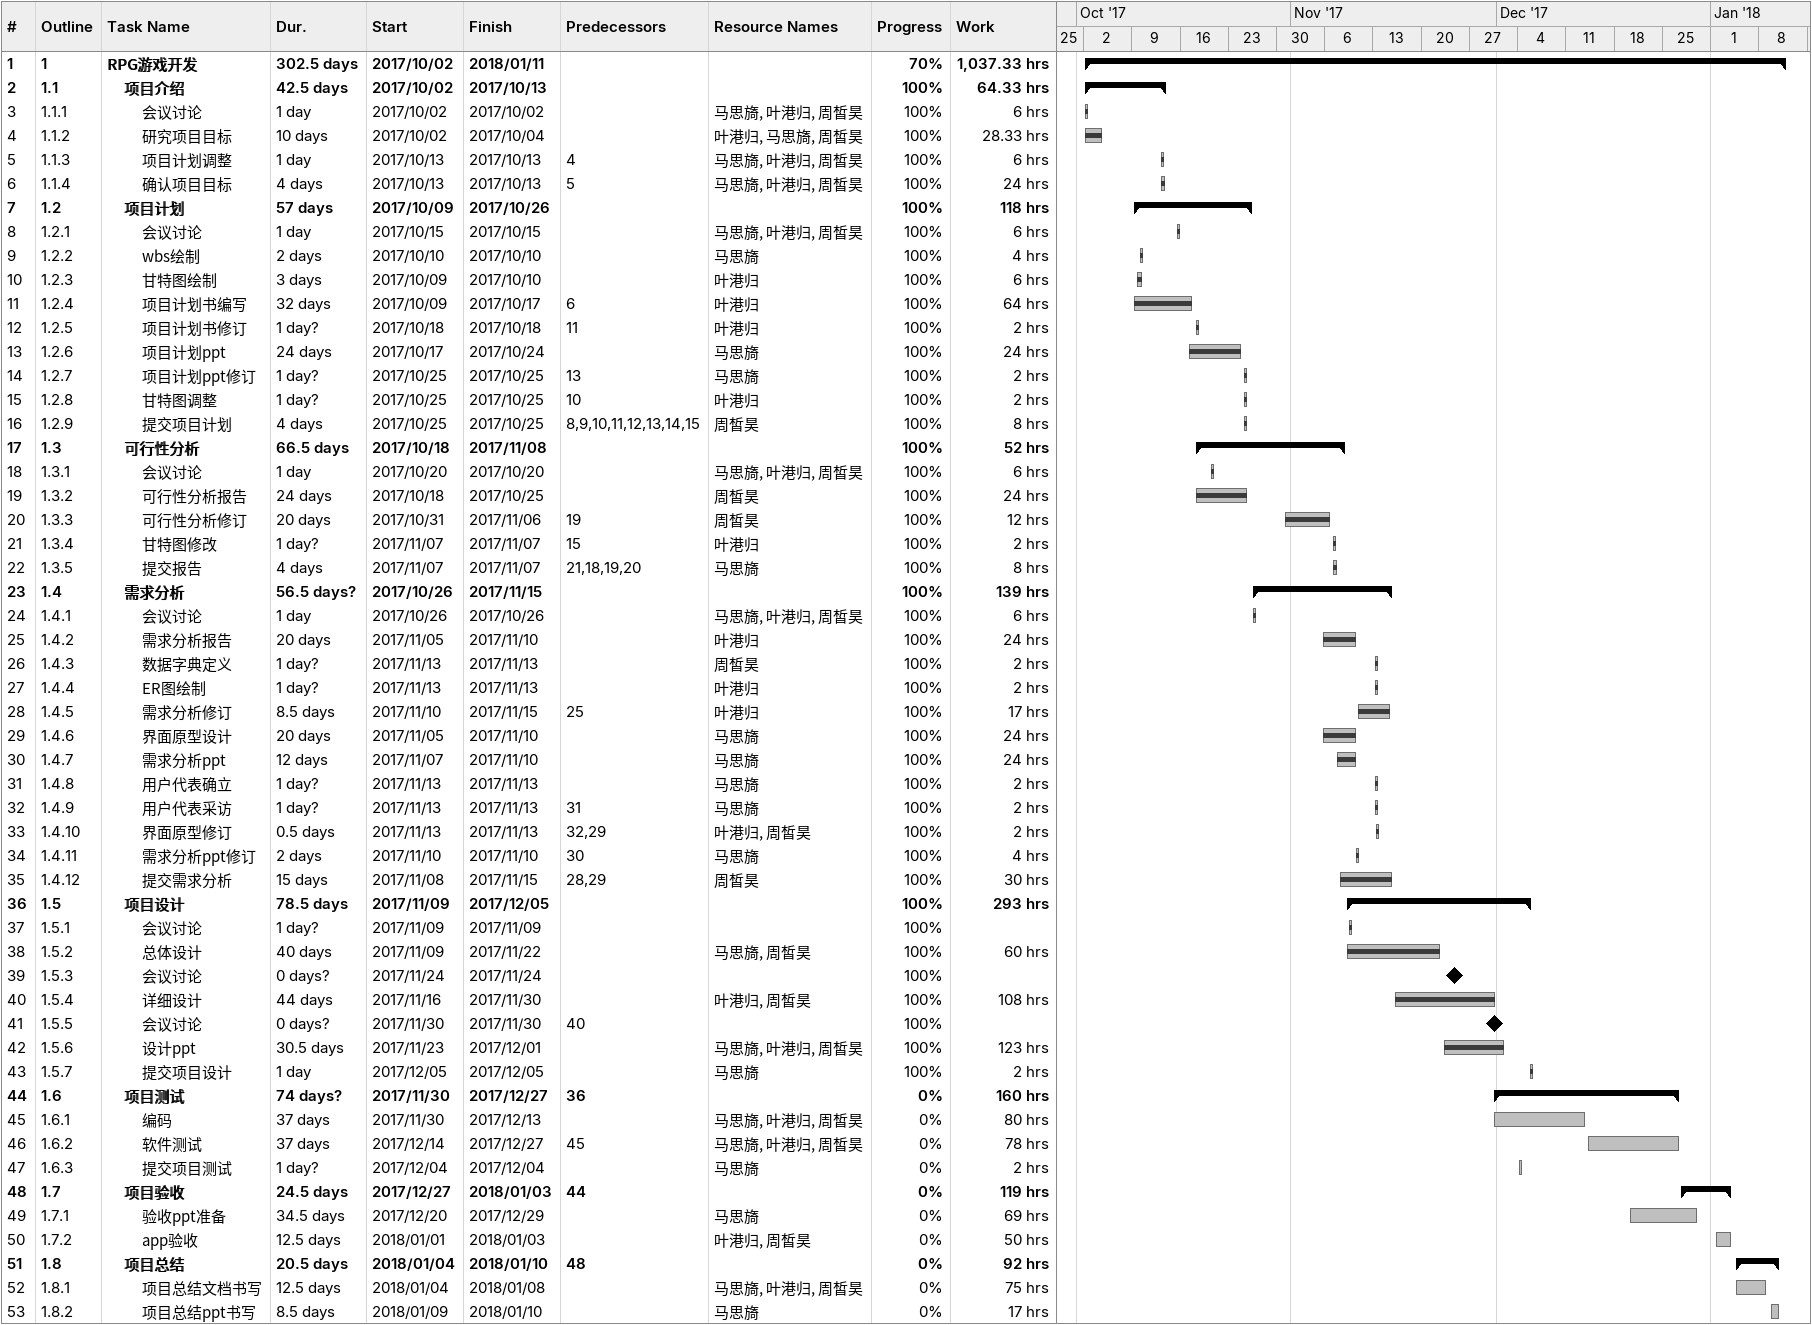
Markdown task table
| ID | WBS | Task | Duration | Start | Finish | Predecessors | Resources | % complete | Work (h) |
|---|---|---|---|---|---|---|---|---|---|
| 1 | 1 | **RPG游戏开发** | 302.5d | 2017-10-02 | 2018-01-11 |  |  | 70 | 1037.33 |
| 2 | 1.1 | **项目介绍** | 42.5d | 2017-10-02 | 2017-10-13 |  |  | 100 | 64.33 |
| 3 | 1.1.1 | 会议讨论 | 1d | 2017-10-02 | 2017-10-02 |  | 马思旖, 叶港归, 周皙昊 | 100 | 6 |
| 4 | 1.1.2 | 研究项目目标 | 10d | 2017-10-02 | 2017-10-04 |  | 叶港归, 马思旖, 周皙昊 | 100 | 28.33 |
| 5 | 1.1.3 | 项目计划调整 | 1d | 2017-10-13 | 2017-10-13 | 4 | 马思旖, 叶港归, 周皙昊 | 100 | 6 |
| 6 | 1.1.4 | 确认项目目标 | 4d | 2017-10-13 | 2017-10-13 | 5 | 马思旖, 叶港归, 周皙昊 | 100 | 24 |
| 7 | 1.2 | **项目计划** | 57d | 2017-10-09 | 2017-10-26 |  |  | 100 | 118 |
| 8 | 1.2.1 | 会议讨论 | 1d | 2017-10-15 | 2017-10-15 |  | 马思旖, 叶港归, 周皙昊 | 100 | 6 |
| 9 | 1.2.2 | wbs绘制 | 2d | 2017-10-10 | 2017-10-10 |  | 马思旖 | 100 | 4 |
| 10 | 1.2.3 | 甘特图绘制 | 3d | 2017-10-09 | 2017-10-10 |  | 叶港归 | 100 | 6 |
| 11 | 1.2.4 | 项目计划书编写 | 32d | 2017-10-09 | 2017-10-17 | 6 | 叶港归 | 100 | 64 |
| 12 | 1.2.5 | 项目计划书修订 | 1d? | 2017-10-18 | 2017-10-18 | 11 | 叶港归 | 100 | 2 |
| 13 | 1.2.6 | 项目计划ppt | 24d | 2017-10-17 | 2017-10-24 |  | 马思旖 | 100 | 24 |
| 14 | 1.2.7 | 项目计划ppt修订 | 1d? | 2017-10-25 | 2017-10-25 | 13 | 马思旖 | 100 | 2 |
| 15 | 1.2.8 | 甘特图调整 | 1d? | 2017-10-25 | 2017-10-25 | 10 | 叶港归 | 100 | 2 |
| 16 | 1.2.9 | 提交项目计划 | 4d | 2017-10-25 | 2017-10-25 | 8, 9, 10, 11, 12, 13, 14, 15 | 周皙昊 | 100 | 8 |
| 17 | 1.3 | **可行性分析** | 66.5d | 2017-10-18 | 2017-11-08 |  |  | 100 | 52 |
| 18 | 1.3.1 | 会议讨论 | 1d | 2017-10-20 | 2017-10-20 |  | 马思旖, 叶港归, 周皙昊 | 100 | 6 |
| 19 | 1.3.2 | 可行性分析报告 | 24d | 2017-10-18 | 2017-10-25 |  | 周皙昊 | 100 | 24 |
| 20 | 1.3.3 | 可行性分析修订 | 20d | 2017-10-31 | 2017-11-06 | 19 | 周皙昊 | 100 | 12 |
| 21 | 1.3.4 | 甘特图修改 | 1d? | 2017-11-07 | 2017-11-07 | 15 | 叶港归 | 100 | 2 |
| 22 | 1.3.5 | 提交报告 | 4d | 2017-11-07 | 2017-11-07 | 21, 18, 19, 20 | 马思旖 | 100 | 8 |
| 23 | 1.4 | **需求分析** | 56.5d? | 2017-10-26 | 2017-11-15 |  |  | 100 | 139 |
| 24 | 1.4.1 | 会议讨论 | 1d | 2017-10-26 | 2017-10-26 |  | 马思旖, 叶港归, 周皙昊 | 100 | 6 |
| 25 | 1.4.2 | 需求分析报告 | 20d | 2017-11-05 | 2017-11-10 |  | 叶港归 | 100 | 24 |
| 26 | 1.4.3 | 数据字典定义 | 1d? | 2017-11-13 | 2017-11-13 |  | 周皙昊 | 100 | 2 |
| 27 | 1.4.4 | ER图绘制 | 1d? | 2017-11-13 | 2017-11-13 |  | 叶港归 | 100 | 2 |
| 28 | 1.4.5 | 需求分析修订 | 8.5d | 2017-11-10 | 2017-11-15 | 25 | 叶港归 | 100 | 17 |
| 29 | 1.4.6 | 界面原型设计 | 20d | 2017-11-05 | 2017-11-10 |  | 马思旖 | 100 | 24 |
| 30 | 1.4.7 | 需求分析ppt | 12d | 2017-11-07 | 2017-11-10 |  | 马思旖 | 100 | 24 |
| 31 | 1.4.8 | 用户代表确立 | 1d? | 2017-11-13 | 2017-11-13 |  | 马思旖 | 100 | 2 |
| 32 | 1.4.9 | 用户代表采访 | 1d? | 2017-11-13 | 2017-11-13 | 31 | 马思旖 | 100 | 2 |
| 33 | 1.4.10 | 界面原型修订 | 0.5d | 2017-11-13 | 2017-11-13 | 32, 29 | 叶港归, 周皙昊 | 100 | 2 |
| 34 | 1.4.11 | 需求分析ppt修订 | 2d | 2017-11-10 | 2017-11-10 | 30 | 马思旖 | 100 | 4 |
| 35 | 1.4.12 | 提交需求分析 | 15d | 2017-11-08 | 2017-11-15 | 28, 29 | 周皙昊 | 100 | 30 |
| 36 | 1.5 | **项目设计** | 78.5d | 2017-11-09 | 2017-12-05 |  |  | 100 | 293 |
| 37 | 1.5.1 | 会议讨论 | 1d? | 2017-11-09 | 2017-11-09 |  |  | 100 |  |
| 38 | 1.5.2 | 总体设计 | 40d | 2017-11-09 | 2017-11-22 |  | 马思旖, 周皙昊 | 100 | 60 |
| 39 | 1.5.3 | 会议讨论 | 0d? | 2017-11-24 | 2017-11-24 |  |  | 100 |  |
| 40 | 1.5.4 | 详细设计 | 44d | 2017-11-16 | 2017-11-30 |  | 叶港归, 周皙昊 | 100 | 108 |
| 41 | 1.5.5 | 会议讨论 | 0d? | 2017-11-30 | 2017-11-30 | 40 |  | 100 |  |
| 42 | 1.5.6 | 设计ppt | 30.5d | 2017-11-23 | 2017-12-01 |  | 马思旖, 叶港归, 周皙昊 | 100 | 123 |
| 43 | 1.5.7 | 提交项目设计 | 1d | 2017-12-05 | 2017-12-05 |  | 马思旖 | 100 | 2 |
| 44 | 1.6 | **项目测试** | 74d? | 2017-11-30 | 2017-12-27 | 36 |  | 0 | 160 |
| 45 | 1.6.1 | 编码 | 37d | 2017-11-30 | 2017-12-13 |  | 马思旖, 叶港归, 周皙昊 | 0 | 80 |
| 46 | 1.6.2 | 软件测试 | 37d | 2017-12-14 | 2017-12-27 | 45 | 马思旖, 叶港归, 周皙昊 | 0 | 78 |
| 47 | 1.6.3 | 提交项目测试 | 1d? | 2017-12-04 | 2017-12-04 |  | 马思旖 | 0 | 2 |
| 48 | 1.7 | **项目验收** | 24.5d | 2017-12-27 | 2018-01-03 | 44 |  | 0 | 119 |
| 49 | 1.7.1 | 验收ppt准备 | 34.5d | 2017-12-20 | 2017-12-29 |  | 马思旖 | 0 | 69 |
| 50 | 1.7.2 | app验收 | 12.5d | 2018-01-01 | 2018-01-03 |  | 叶港归, 周皙昊 | 0 | 50 |
| 51 | 1.8 | **项目总结** | 20.5d | 2018-01-04 | 2018-01-10 | 48 |  | 0 | 92 |
| 52 | 1.8.1 | 项目总结文档书写 | 12.5d | 2018-01-04 | 2018-01-08 |  | 马思旖, 叶港归, 周皙昊 | 0 | 75 |
| 53 | 1.8.2 | 项目总结ppt书写 | 8.5d | 2018-01-09 | 2018-01-10 |  | 马思旖 | 0 | 17 |
